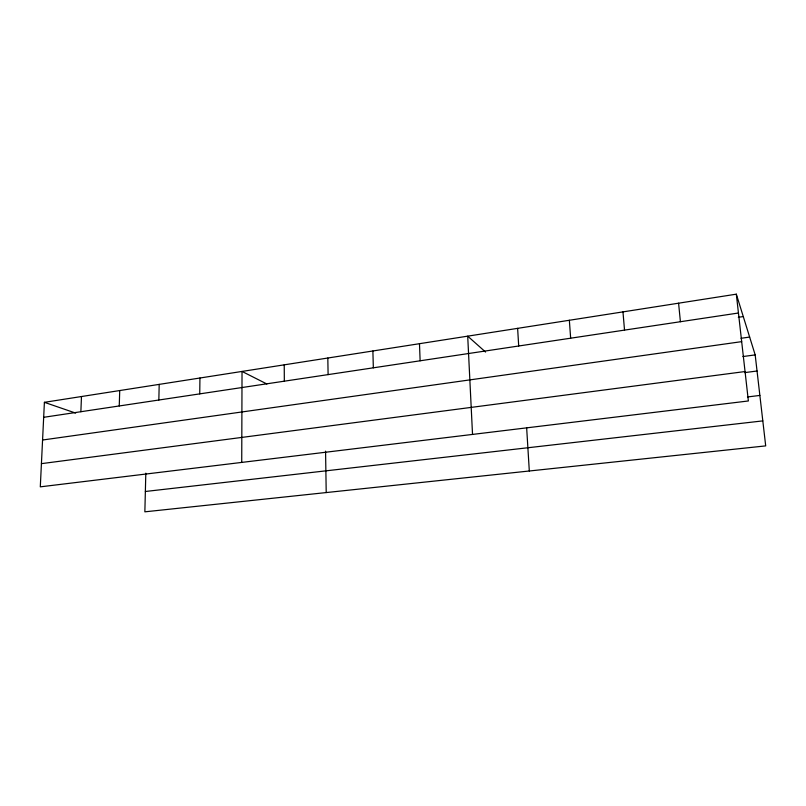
<?xml version="1.0" encoding="UTF-8"?>
<svg xmlns="http://www.w3.org/2000/svg" width="806" height="806" viewBox="0 0 806 806"><rect width="100%" height="100%" fill="white"/><g stroke="black" fill="none" stroke-linecap="round" stroke-linejoin="round"><path stroke-width="1.21" d="M241.729 462.412L242.032 371.435L266.877 383.988M199.737 393.882L199.938 378.014M158.842 400.018L159.195 384.381M145.815 473.162L144.858 511.83L765.7 445.889L755.182 354.892L736.321 294.17L44.401 402.325L40.3 486.844L748.371 400.965L736.321 294.17M119.248 405.962L119.731 390.547M80.872 411.725L81.477 396.532M43.675 417.307L738.447 313.01M738.316 317.292L743.283 316.557M741.036 338.288L749.651 337.069M42.567 440.016L741.681 341.643M742.9 356.554L755.182 354.892M41.428 463.651L745.046 371.546M744.714 372.614L757.046 371.002M747.454 396.955L759.867 395.434M145.362 491.489L762.808 420.893M44.401 402.325L75.643 413.085M485.575 352.051L467.702 336.162L472.528 434.414M678.581 303.197L680.415 321.725M622.967 311.892L624.529 330.117M569.348 320.274L570.658 338.208M526.65 427.795L529.31 470.996M517.623 328.354L518.701 346.006M419.483 343.699L420.127 360.796M372.886 350.983L373.339 367.828M327.82 358.025L328.102 374.619M325.564 451.148L326.208 492.567M284.226 364.836L284.337 381.188"/></g></svg>
